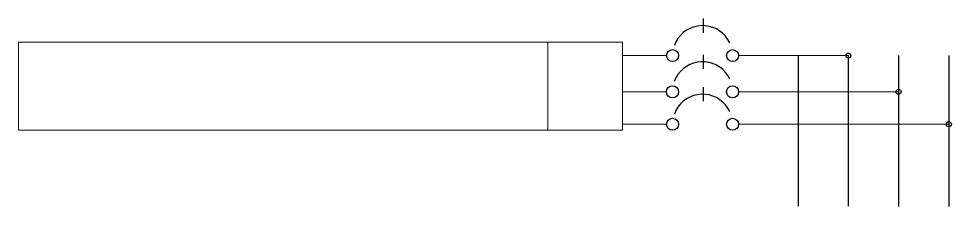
# Model space of a CAD drawing. Header units: millimetres. Extents: x -240 to 131, y 0 to 75.
import ezdxf

# ---------------------------------------------------------------- set-up
doc = ezdxf.new("R2010")
doc.units = ezdxf.units.MM
doc.layers.add('DI-Disjuntor', color=1, linetype='Continuous', lineweight=30)
doc.layers.add('DI-Linhas do diagrama', color=9, linetype='Continuous', lineweight=20)
doc.styles.get("Standard").update_dxf_attribs({"font": 'arial.ttf'})

# ---------------------------------------------------------------- blocks, each defined once
blk = doc.blocks.new('Trifi_Disjuntor_Tri')
at = {"color": 5}
blk.add_line((70.01, 59.9), (70.01, 0.07), dxfattribs=at)
at = {"color": 6}
for p, q in [((89.97, 60.01), (89.97, 0.07)), ((109.99, 60.01), (109.99, 0.01)), ((130, 60.01), (130, 0.01))]:
    blk.add_line(p, q, dxfattribs=at)
for centre in [(89.97, 60.01), (109.99, 45.61), (130, 32.68)]:
    blk.add_circle(centre, 1)
at = {"layer": 'DI-Disjuntor', "color": 1}
for p, q in [((32.25, 69.15), (32.25, 74.74)), ((32.24, 54.76), (32.24, 60.34)), ((32.25, 41.83), (32.25, 47.41))]:
    blk.add_line(p, q, dxfattribs=at)
for points in [[(42.75, 65.06), (41.99, 66.43), (41.07, 67.7), (39.99, 68.83), (38.77, 69.81), (37.43, 70.62), (36, 71.25), (34.5, 71.68), (32.95, 71.92), (31.39, 71.96), (29.83, 71.79), (28.31, 71.41), (26.86, 70.85), (25.48, 70.1), (24.22, 69.17), (23.09, 68.09), (22.11, 66.87), (21.3, 65.53), (20.67, 64.1)], [(42.73, 50.67), (41.98, 52.04), (41.06, 53.3), (39.98, 54.43), (38.76, 55.41), (37.42, 56.22), (35.99, 56.85), (34.49, 57.29), (32.94, 57.53), (31.38, 57.56), (29.82, 57.39), (28.3, 57.02), (26.84, 56.45), (25.47, 55.7), (24.21, 54.78), (23.08, 53.69), (22.1, 52.47), (21.29, 51.14), (20.66, 49.7)], [(42.75, 37.74), (41.99, 39.11), (41.07, 40.37), (39.99, 41.5), (38.77, 42.48), (37.43, 43.29), (36, 43.92), (34.5, 44.36), (32.95, 44.6), (31.39, 44.63), (29.83, 44.46), (28.31, 44.09), (26.86, 43.52), (25.48, 42.77), (24.22, 41.84), (23.09, 40.76), (22.11, 39.54), (21.3, 38.21), (20.67, 36.77)]]:
    blk.add_lwpolyline(points, dxfattribs=at)
for centre in [(19.95, 60.01), (43.87, 60.01), (19.94, 45.61), (43.85, 45.61), (19.95, 32.68), (43.87, 32.68)]:
    blk.add_circle(centre, 2.39, dxfattribs=at)
at = {"layer": 'DI-Linhas do diagrama', "color": 18, "true_color": 0x000000}
for p, q in [((-240.49, 65.44), (0.02, 65.44)), ((-240.49, 30.29), (-240.49, 65.44)), ((-29.78, 30.29), (-29.78, 65.44)), ((0.02, 30.29), (0.02, 65.44)), ((0.02, 60.01), (17.56, 60.01)), ((46.26, 60.01), (89.97, 60.01)), ((0.01, 45.61), (17.55, 45.61)), ((46.25, 45.61), (109.99, 45.61)), ((-240.49, 30.29), (0.02, 30.29)), ((0.02, 32.68), (17.56, 32.68)), ((46.26, 32.68), (130, 32.68))]:
    blk.add_line(p, q, dxfattribs=at)
for tag, p in [('CORRENTE', (26.38, 77.61)), ('Potência', (-21.56, 52.04)), ('nome', (-237.72, 47.26)), ('SEÇÃO', (-21.51, 40.8))]:
    blk.add_attdef(tag, p, '', height=2.5)

msp = doc.modelspace()

# ---------------------------------------------------------------- block references
msp.add_blockref('Trifi_Disjuntor_Tri', (0, 0))

doc.saveas('drawing.dxf')
